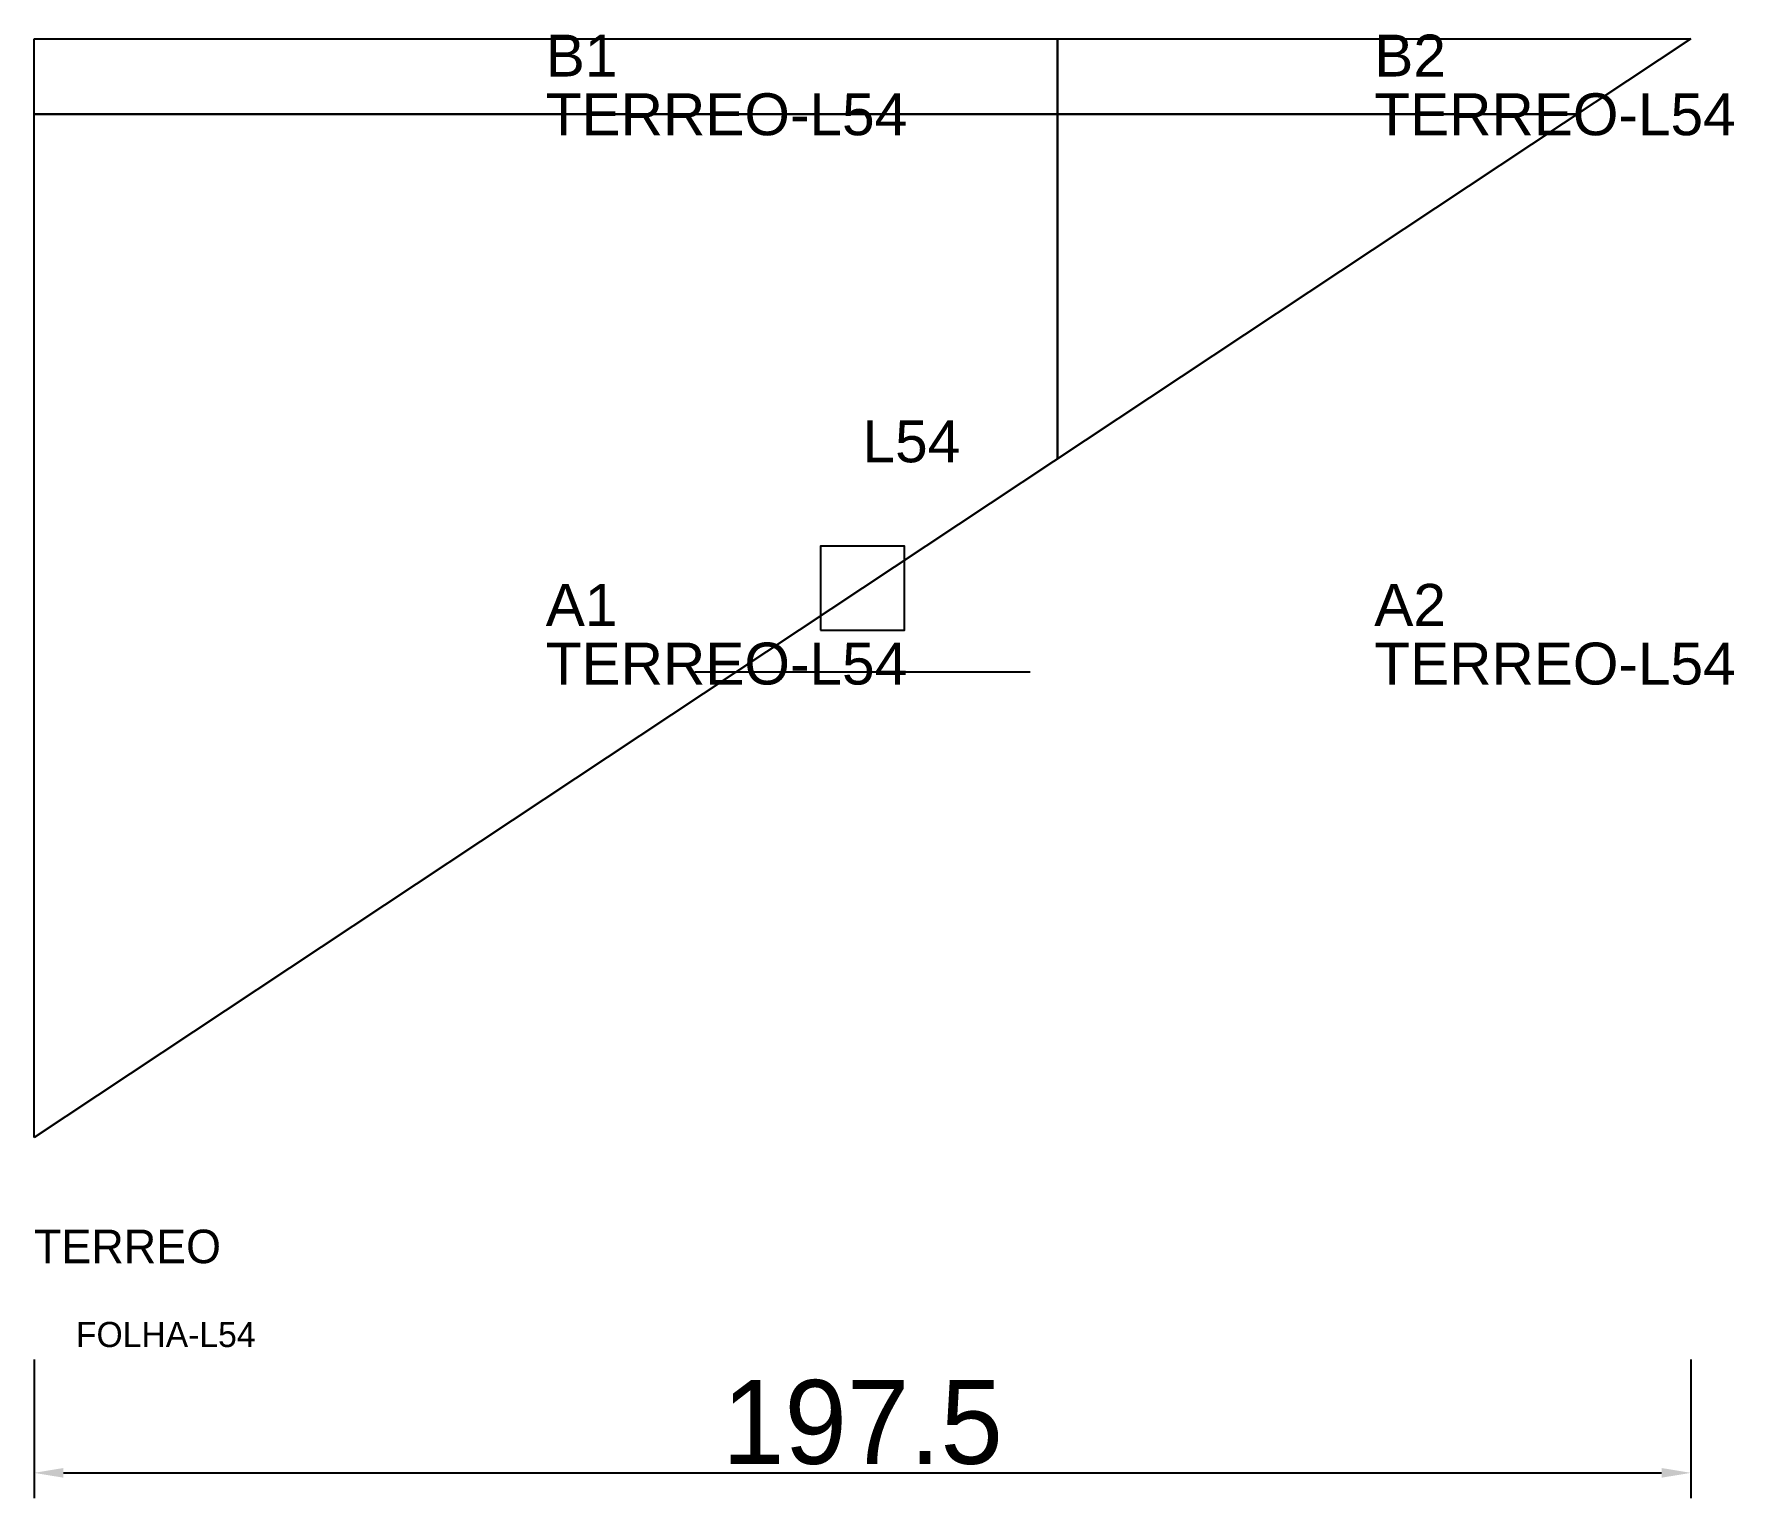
# Model space of a CAD drawing. Header units: metres. Extents: x 222 to 425, y 28 to 202.
import ezdxf

# ---------------------------------------------------------------- set-up
doc = ezdxf.new("R2010")
doc.units = ezdxf.units.M
for name, color, linetype in [('3', 3, 'CONTINUOUS'), ('AUX00', 7, 'CONTINUOUS'), ('COTA', 241, 'CONTINUOUS'), ('FOLHA', 255, 'CONTINUOUS'), ('Hachura', 251, 'CONTINUOUS'), ('NOMENCLATURA', 7, 'CONTINUOUS'), ('Nível', 160, 'CONTINUOUS'), ('Painéis', 200, 'CONTINUOUS'), ('Pilares', 5, 'CONTINUOUS'), ('SARR_2.2x7', 40, 'CONTINUOUS')]:
    doc.layers.add(name, color=color, linetype=linetype)
doc.styles.add('ARIAL', font='Arial.ttf')
doc.styles.add('STR_STANDARD', font='arial.ttf')
doc.dimstyles.new('EZ DXF', dxfattribs={"dimtxt": 10, "dimasz": 3.5, "dimexe": 3, "dimexo": 1.5, "dimgap": 1, "dimtad": 1, "dimdec": 1, "dimdsep": 46, "dimcen": 2.5, "dimazin": 3, "dimtfac": 1, "dimtmove": 0, "dimatfit": 3})

msp = doc.modelspace()

# ---------------------------------------------------------------- hatches: boundary and pattern name
at = {"layer": 'Hachura'}
h = msp.add_hatch(dxfattribs=at)
h.set_pattern_fill('ANSI31', scale=50)
h.paths.add_polyline_path([(222.2, 70.5), (222.2, 201.5), (419.7, 201.5)])
h = msp.add_hatch(dxfattribs=at)
h.set_pattern_fill('ANSI31', scale=50)
h.paths.add_polyline_path([(222.2, 70.5), (222.2, 201.5), (419.7, 201.5)])

# ---------------------------------------------------------------- linework, layer by layer
at = {"layer": '3'}
for points in [[(344.2, 151.42), (344.2, 201.5)], [(344.2, 151.42), (344.2, 201.5)], [(222.2, 192.5), (406.13, 192.5)], [(222.2, 192.5), (406.13, 192.5)]]:
    msp.add_lwpolyline(points, close=True, dxfattribs=at)
at = {"layer": 'Painéis', "color": 200}
for p, q in [((222.2, 70.5), (222.2, 201.5)), ((222.2, 201.5), (419.7, 201.5)), ((419.7, 201.5), (222.2, 70.5)), ((222.2, 70.5), (222.2, 201.5)), ((222.2, 201.5), (419.7, 201.5)), ((419.7, 201.5), (222.2, 70.5))]:
    msp.add_line(p, q, dxfattribs=at)
at = {"layer": 'Pilares'}
msp.add_lwpolyline([(315.95, 131), (325.95, 131), (325.95, 141), (315.95, 141)], close=True, dxfattribs=at)
msp.add_lwpolyline([(315.95, 131), (325.95, 131), (325.95, 141), (315.95, 141)], close=True, dxfattribs=at)
at = {"layer": 'SARR_2.2x7'}
msp.add_line((300.95, 126), (340.95, 126), dxfattribs=at)
msp.add_line((300.95, 126), (340.95, 126), dxfattribs=at)

# ---------------------------------------------------------------- texts
at = {"layer": '3', "style": 'STR_STANDARD'}
for s, p in [('B1', (283.2, 197)), ('B1', (283.2, 197)), ('B2', (381.95, 197)), ('B2', (381.95, 197)), ('A1', (283.2, 131.5)), ('A1', (283.2, 131.5)), ('A2', (381.95, 131.5)), ('A2', (381.95, 131.5))]:
    msp.add_text(s, height=5, dxfattribs=at).set_placement(p)
at = {"layer": 'AUX00', "style": 'STR_STANDARD'}
for p in [(283.2, 190), (283.2, 190), (381.95, 190), (381.95, 190), (283.2, 124.5), (283.2, 124.5), (381.95, 124.5), (381.95, 124.5)]:
    msp.add_text('TERREO-L54', height=5, dxfattribs=at).set_placement(p)
at = {"layer": 'FOLHA'}
msp.add_text('FOLHA-L54', height=3, dxfattribs=at).set_placement((227.2, 45.5))
msp.add_text('FOLHA-L54', height=3, dxfattribs=at).set_placement((227.2, 45.5))
at = {"layer": 'NOMENCLATURA', "insert": (320.95, 156), "char_height": 5, "attachment_point": 1, "style": 'ARIAL'}
msp.add_mtext('L54', dxfattribs=at)
msp.add_mtext('L54', dxfattribs=at)
at = {"layer": 'Nível'}
msp.add_text('TERREO', height=4, dxfattribs=at).set_placement((222.2, 55.5))
msp.add_text('TERREO', height=4, dxfattribs=at).set_placement((222.2, 55.5))

# ---------------------------------------------------------------- dimensions: what is measured, and where the dimension line sits
at = {"layer": 'COTA'}
msp.add_linear_dim(base=(222.2, 30.5), p1=(222.2, 45.5), p2=(419.7, 45.5), dimstyle='EZ DXF', dxfattribs=at).render()
msp.add_linear_dim(base=(222.2, 30.5), p1=(222.2, 45.5), p2=(419.7, 45.5), dimstyle='EZ DXF', dxfattribs=at).render()

doc.saveas('drawing.dxf')
